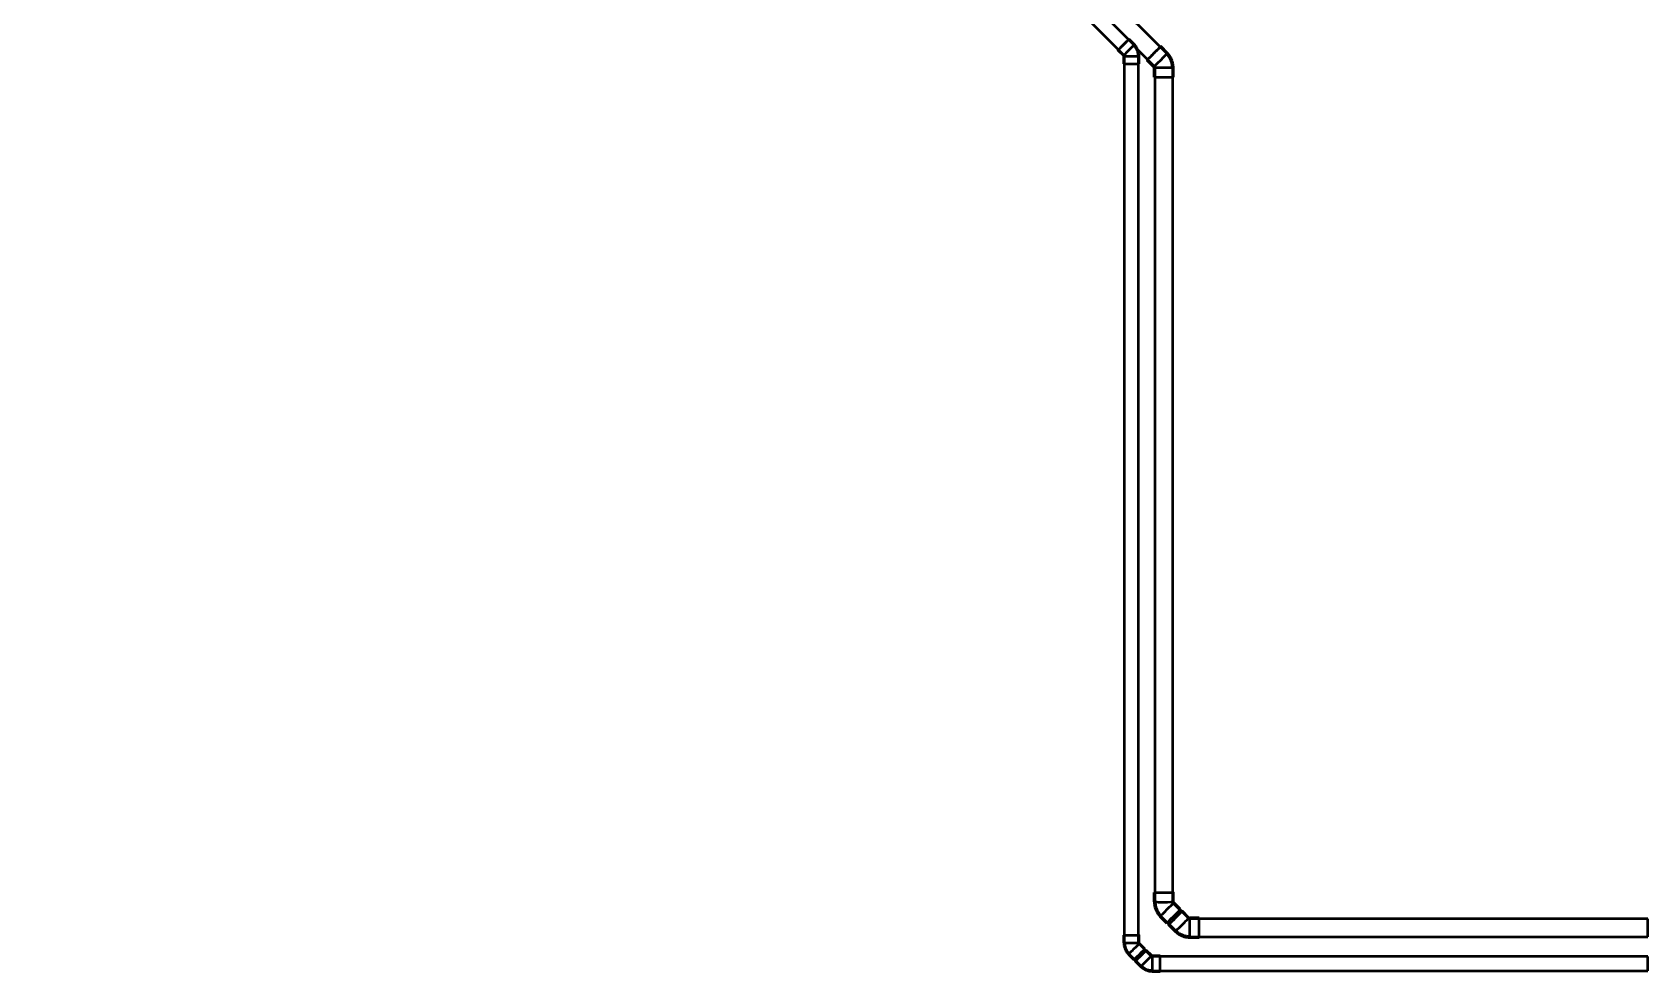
# Model space of a CAD drawing. Header units: millimetres. Extents: x -108050 to 96605, y 58136 to 140997.
# Drawn here: x 27600 to 45627, y 60009 to 70488 of the extents above; entities that cross this region are included whole.
import ezdxf

# ---------------------------------------------------------------- set-up
doc = ezdxf.new("R2010")
doc.units = ezdxf.units.MM
doc.layers.add('P-PIPE', color=3, linetype='Continuous', lineweight=50)

# ---------------------------------------------------------------- blocks, each defined once
blk = doc.blocks.new('DSC_uPVC_Elbow_TienPhong - Standard-2073748-HẦM')
at = {"layer": 'P-PIPE'}
for p, q in [((39900, 70352), (39839, 70413)), ((39715, 70289), (39776, 70228)), ((39778, 70222), (39778, 70136)), ((39954, 70136), (39954, 70222))]:
    blk.add_line(p, q, dxfattribs=at)
at = {"layer": 'P-PIPE', "flags": 128}
for points in [[(39929, 70288), (39926, 70295), (39923, 70301), (39920, 70307), (39917, 70313), (39913, 70319), (39909, 70324), (39905, 70330), (39900, 70335), (39896, 70340), (39892, 70344)], [(39938, 70292), (39935, 70299), (39932, 70305), (39928, 70311), (39925, 70318), (39921, 70324), (39917, 70330), (39912, 70336), (39908, 70341), (39903, 70347), (39899, 70351)], [(39777, 70230), (39778, 70229), (39778, 70229), (39778, 70229), (39778, 70228), (39779, 70228), (39779, 70228), (39779, 70227), (39779, 70227), (39779, 70227), (39780, 70226)], [(39780, 70226), (39780, 70226), (39780, 70225), (39780, 70225), (39780, 70225), (39780, 70224), (39780, 70224), (39780, 70223), (39780, 70223), (39780, 70223), (39780, 70222)], [(39942, 70222), (39942, 70229), (39942, 70236), (39941, 70243), (39940, 70250), (39939, 70256), (39937, 70263), (39936, 70270), (39933, 70276), (39931, 70283), (39929, 70288)], [(39952, 70222), (39952, 70230), (39951, 70237), (39951, 70244), (39950, 70251), (39948, 70258), (39947, 70265), (39945, 70273), (39943, 70279), (39940, 70286), (39938, 70292)]]:
    blk.add_lwpolyline(points, dxfattribs=at)
at = {"layer": 'P-PIPE'}
for centre, major_axis, start_param, end_param in [((39777, 70351), (62, 62), 2.738651, 4.708247), ((39777, 70351), (56.6, 56.6), 3.793991, 3.922849), ((39777, 70351), (56.6, 56.6), 4.055785, 4.184648), ((39777, 70351), (56.6, 56.6), 4.188544, 4.446448), ((39777, 70351), (56.6, 56.6), 4.450495, 4.708247), ((39777, 70351), (62, 62), 4.708247, 6.279043), ((39777, 70351), (56.6, 56.6), 4.712434, 4.970046), ((39777, 70351), (56.6, 56.6), 4.974384, 5.231846), ((39777, 70351), (56.6, 56.6), 5.364782, 5.493645), ((39777, 70351), (56.6, 56.6), 5.626587, 5.755445), ((39777, 70351), (56.6, 56.6), 5.888392, 6.017244), ((39777, 70351), (56.6, 56.6), 6.025291, 6.279043), ((39838, 70290), (62, 62), 4.708247, 6.279043), ((39838, 70290), (60.7, 60.7), 5.724645, 5.769599), ((39777, 70351), (56.6, 56.6), 3.141593, 3.39925), ((39777, 70351), (56.6, 56.6), 3.532198, 3.66105), ((39838, 70290), (62, 62), 3.137451, 4.708247), ((39866, 70222), (-87.7, 0), 0.004142, 1.574938), ((39866, 70222), (-87.7, 0), 6.114449, 6.283185), ((39866, 70136), (-87.7, 0), 0.004142, 1.574938), ((39866, 70222), (-85.8, 0), 0.004142, 0.373741), ((39838, 70290), (60.7, 60.7), 3.613471, 3.691849), ((39866, 70222), (87.7, 0), 4.716531, 6.386301), ((39866, 70136), (87.7, 0), 4.716531, 6.287327), ((39866, 70222), (85.8, 0), 5.917728, 6.283185)]:
    blk.add_ellipse(centre, major_axis=major_axis, ratio=0.01, start_param=start_param, end_param=end_param, dxfattribs=at)
blk = doc.blocks.new('DSC_uPVC_Elbow_TienPhong - Standard-V219-HẦM')
at = {"layer": 'P-PIPE'}
for p, q in [((40269, 70257), (40194, 70332)), ((40039, 70177), (40114, 70102)), ((40117, 70095), (40117, 69989)), ((40336, 69989), (40336, 70095))]:
    blk.add_line(p, q, dxfattribs=at)
at = {"layer": 'P-PIPE', "flags": 128}
for points in [[(40306, 70177), (40302, 70185), (40298, 70193), (40294, 70200), (40290, 70208), (40285, 70215), (40280, 70222), (40275, 70229), (40270, 70236), (40264, 70242), (40259, 70247)], [(40317, 70182), (40313, 70190), (40309, 70198), (40305, 70206), (40300, 70214), (40295, 70222), (40290, 70229), (40284, 70236), (40279, 70243), (40273, 70250), (40267, 70256)], [(40322, 70095), (40322, 70103), (40321, 70112), (40320, 70121), (40319, 70129), (40318, 70138), (40316, 70146), (40314, 70154), (40311, 70163), (40308, 70171), (40306, 70177)], [(40334, 70095), (40334, 70104), (40333, 70113), (40332, 70122), (40331, 70131), (40329, 70140), (40327, 70149), (40325, 70158), (40322, 70166), (40319, 70175), (40317, 70182)], [(40116, 70104), (40116, 70104), (40116, 70103), (40117, 70103), (40117, 70102), (40117, 70102), (40118, 70102), (40118, 70101), (40118, 70101), (40118, 70100), (40119, 70100)], [(40119, 70100), (40119, 70099), (40119, 70099), (40119, 70098), (40119, 70098), (40119, 70097), (40119, 70097), (40119, 70096), (40120, 70096), (40120, 70095), (40120, 70095)]]:
    blk.add_lwpolyline(points, dxfattribs=at)
at = {"layer": 'P-PIPE'}
for centre, major_axis, start_param, end_param in [((40117, 70255), (77.5, 77.5), 4.708247, 6.279043), ((40117, 70255), (70.7, 70.7), 5.626604, 5.755445), ((40117, 70255), (70.7, 70.7), 5.888403, 6.017244), ((40117, 70255), (70.7, 70.7), 6.150203, 6.279043), ((40117, 70255), (77.5, 77.5), 0, 0.389888), ((40117, 70255), (77.5, 77.5), 2.734388, 4.708247), ((40117, 70255), (70.7, 70.7), 3.141593, 3.39925), ((40117, 70255), (70.7, 70.7), 3.532209, 3.66105), ((40117, 70255), (70.7, 70.7), 3.794008, 3.922849), ((40117, 70255), (70.7, 70.7), 3.964911, 4.184648), ((40117, 70255), (70.7, 70.7), 4.317607, 4.446448), ((40117, 70255), (70.7, 70.7), 4.467332, 4.708247), ((40192, 70180), (77.5, 77.5), 3.137451, 4.708247), ((40117, 70255), (70.7, 70.7), 4.729254, 4.970046), ((40117, 70255), (70.7, 70.7), 5.103005, 5.231846), ((40117, 70255), (70.7, 70.7), 5.364805, 5.493645), ((40192, 70180), (77.5, 77.5), 4.708247, 6.279043), ((40227, 70095), (-110, 0), 0.004142, 1.574938), ((40227, 70095), (-110, 0), 6.114849, 6.283185), ((40227, 69989), (110, 0), 3.145735, 4.716531), ((40227, 70095), (107, 0), 3.145735, 3.641776), ((40227, 70095), (110, 0), 4.716531, 6.390579), ((40227, 69989), (-110, 0), 1.574938, 3.145735), ((40227, 70095), (107, 0), 5.791286, 6.283185)]:
    blk.add_ellipse(centre, major_axis=major_axis, ratio=0.01, start_param=start_param, end_param=end_param, dxfattribs=at)
blk = doc.blocks.new('DSC_uPVC_Elbow_TienPhong - Standard-2088255-HẦM')
at = {"layer": 'P-PIPE'}
for p, q in [((40508, 60611), (40433, 60686)), ((40622, 60608), (40516, 60608)), ((40278, 60531), (40353, 60456)), ((40516, 60389), (40622, 60389))]:
    blk.add_line(p, q, dxfattribs=at)
at = {"layer": 'P-PIPE', "flags": 128}
for points in [[(40516, 60606), (40515, 60606), (40515, 60606), (40514, 60606), (40513, 60606), (40513, 60606), (40512, 60606), (40512, 60606), (40511, 60607), (40511, 60607), (40510, 60607), (40510, 60607), (40510, 60607), (40509, 60608), (40509, 60608), (40508, 60608), (40508, 60608), (40507, 60609), (40507, 60609), (40507, 60609), (40506, 60610)], [(40355, 60458), (40361, 60452), (40368, 60446), (40375, 60440), (40382, 60435), (40390, 60429), (40398, 60424), (40405, 60420), (40414, 60416), (40422, 60412), (40430, 60408), (40439, 60405), (40447, 60402), (40456, 60399), (40465, 60397), (40474, 60395), (40483, 60394), (40492, 60393), (40501, 60392), (40510, 60392), (40516, 60392)], [(40364, 60466), (40369, 60461), (40376, 60455), (40383, 60449), (40389, 60444), (40397, 60439), (40404, 60435), (40411, 60430), (40419, 60426), (40427, 60423), (40435, 60419), (40443, 60416), (40451, 60413), (40459, 60411), (40465, 60409)], [(40465, 60409), (40467, 60409), (40476, 60407), (40484, 60406), (40493, 60405), (40501, 60404), (40510, 60404), (40516, 60404)]]:
    blk.add_lwpolyline(points, dxfattribs=at)
at = {"layer": 'P-PIPE'}
for centre, major_axis, ratio, start_param, end_param in [((40356, 60609), (77.5, 77.5), 0.010606, 2.73959, 4.708853), ((40356, 60609), (70.7, 70.7), 0.010606, 4.056113, 4.185255), ((40356, 60609), (70.7, 70.7), 0.010606, 4.305151, 4.447054), ((40356, 60609), (70.7, 70.7), 0.010606, 4.450508, 4.708853), ((40356, 60609), (77.5, 77.5), 0.010606, 4.708853, 6.27965), ((40356, 60609), (70.7, 70.7), 0.010606, 4.712428, 5.232452), ((40356, 60609), (70.7, 70.7), 0.010606, 5.36511, 5.494252), ((40356, 60609), (70.7, 70.7), 0.010606, 5.626909, 5.756051), ((40356, 60609), (70.7, 70.7), 0.010606, 5.888708, 6.01785), ((40356, 60609), (70.7, 70.7), 0.010606, 6.150508, 6.27965), ((40356, 60609), (77.5, 77.5), 0.010606, 0, 0.402122), ((40431, 60534), (77.5, 77.5), 0.010606, 4.708853, 6.27965), ((40516, 60499), (0, 110), 0.005, 0, 0.173794), ((40516, 60499), (0, 110), 0.005, 4.702389, 6.273186), ((40516, 60499), (0, 107), 0.005, 5.942492, 6.273186), ((40622, 60499), (0, 110), 0.005, 4.702389, 6.273186), ((40356, 60609), (70.7, 70.7), 0.010606, 3.141593, 3.399857), ((40356, 60609), (70.7, 70.7), 0.010606, 3.532514, 3.661656), ((40356, 60609), (70.7, 70.7), 0.010606, 3.794313, 3.926498), ((40431, 60534), (77.5, 77.5), 0.010606, 3.138057, 4.708853), ((40516, 60499), (0, 110), 0.005, 3.028341, 4.702389), ((40516, 60499), (0, 107), 0.005, 3.141593, 3.462287), ((40622, 60499), (0, 110), 0.005, 3.131593, 4.702389)]:
    blk.add_ellipse(centre, major_axis=major_axis, ratio=ratio, start_param=start_param, end_param=end_param, dxfattribs=at)
blk = doc.blocks.new('DSC_uPVC_Elbow_TienPhong - Standard-V232-HẦM')
at = {"layer": 'P-PIPE'}
for p, q in [((40117, 60893), (40117, 60787)), ((40336, 60787), (40336, 60893)), ((40414, 60705), (40339, 60780)), ((40184, 60625), (40259, 60550))]:
    blk.add_line(p, q, dxfattribs=at)
at = {"layer": 'P-PIPE', "flags": 128}
for points in [[(40120, 60787), (40120, 60778), (40120, 60769), (40121, 60760), (40122, 60751), (40124, 60742), (40126, 60733), (40128, 60725), (40131, 60716), (40134, 60707), (40138, 60699), (40141, 60691), (40144, 60686)], [(40132, 60787), (40132, 60779), (40132, 60770), (40133, 60762), (40134, 60753), (40136, 60745), (40138, 60736), (40140, 60728), (40143, 60720), (40145, 60712), (40149, 60704), (40152, 60696), (40154, 60691)], [(40335, 60782), (40335, 60782), (40335, 60783), (40335, 60783), (40335, 60784), (40334, 60784), (40334, 60785), (40334, 60785), (40334, 60786), (40334, 60786), (40334, 60787), (40334, 60787), (40334, 60787)], [(40338, 60778), (40337, 60779), (40337, 60779), (40337, 60779), (40336, 60780), (40336, 60780), (40336, 60781), (40336, 60781), (40335, 60782), (40335, 60782)], [(40144, 60686), (40148, 60678), (40152, 60670), (40157, 60662), (40162, 60655), (40168, 60647), (40174, 60640), (40180, 60634), (40186, 60627), (40186, 60627)], [(40154, 60691), (40158, 60684), (40163, 60676), (40167, 60669), (40172, 60662), (40177, 60655), (40183, 60648), (40188, 60642), (40194, 60635), (40195, 60635)]]:
    blk.add_lwpolyline(points, dxfattribs=at)
at = {"layer": 'P-PIPE'}
for centre, major_axis, ratio, start_param, end_param in [((40227, 60893), (110, 0), 0.01, 2.738487, 3.141593), ((40227, 60893), (110, 0), 0.01, 3.146592, 4.717389), ((40227, 60787), (110, 0), 0.01, 3.146592, 4.717389), ((40227, 60893), (100, 0), 0.01, 3.146592, 3.275006), ((40227, 60893), (100, 0), 0.01, 3.408392, 3.536806), ((40227, 60893), (100, 0), 0.01, 3.670191, 3.798605), ((40227, 60893), (100, 0), 0.01, 3.931991, 4.060405), ((40227, 60893), (100, 0), 0.01, 4.19379, 4.322204), ((40227, 60893), (100, 0), 0.01, 4.455589, 4.584003), ((40227, 60893), (110, 0), 0.01, 4.717389, 6.686099), ((40227, 60893), (100, 0), 0.01, 4.717389, 4.845803), ((40227, 60787), (110, 0), 0.01, 4.717389, 6.288185), ((40227, 60893), (100, 0), 0.01, 4.979188, 5.107602), ((40262, 60702), (77.5, 77.5), 0.010606, 4.708853, 6.27965), ((40227, 60893), (100, 0), 0.01, 5.240987, 5.369402), ((40227, 60893), (100, 0), 0.01, 5.502787, 5.631201), ((40227, 60893), (100, 0), 0.01, 5.764586, 5.893), ((40262, 60702), (75.8, 75.8), 0.010606, 5.618262, 6.27965), ((40227, 60893), (100, 0), 0.01, 6.026386, 6.283185), ((40262, 60702), (77.5, 77.5), 0.010606, 0, 0.167787), ((40262, 60702), (77.5, 77.5), 0.010606, 2.972936, 4.708853), ((40262, 60702), (75.8, 75.8), 0.010606, 3.24833, 3.799445), ((40337, 60628), (77.5, 77.5), 0.010606, 3.138057, 4.708853), ((40337, 60628), (77.5, 77.5), 0.010606, 4.708853, 6.27965)]:
    blk.add_ellipse(centre, major_axis=major_axis, ratio=ratio, start_param=start_param, end_param=end_param, dxfattribs=at)
blk = doc.blocks.new('DSC_uPVC_Elbow_TienPhong - Standard-2088267-HẦM')
at = {"layer": 'P-PIPE'}
for p, q in [((40093, 60189), (40032, 60250)), ((39908, 60126), (39969, 60065)), ((40185, 60186), (40099, 60186)), ((40099, 60011), (40185, 60011))]:
    blk.add_line(p, q, dxfattribs=at)
at = {"layer": 'P-PIPE', "flags": 128}
for points in [[(39970, 60066), (39975, 60061), (39981, 60056), (39986, 60052), (39992, 60047), (39998, 60043), (40004, 60039), (40011, 60036), (40017, 60032), (40024, 60029), (40030, 60026), (40037, 60024), (40044, 60021), (40051, 60019), (40058, 60018), (40065, 60016), (40072, 60015), (40080, 60014), (40087, 60013), (40094, 60013), (40099, 60013)], [(39977, 60073), (39982, 60068), (39987, 60064), (39992, 60059), (39998, 60055), (40004, 60051), (40009, 60048), (40015, 60044), (40021, 60041), (40028, 60038), (40034, 60035), (40040, 60033), (40047, 60031), (40054, 60029), (40060, 60027), (40067, 60026), (40074, 60024), (40081, 60024), (40088, 60023), (40094, 60023), (40099, 60023)], [(40099, 60184), (40098, 60184), (40098, 60185), (40098, 60185), (40097, 60185), (40097, 60185), (40096, 60185), (40096, 60185), (40096, 60185), (40095, 60185), (40095, 60185), (40094, 60185), (40094, 60186), (40094, 60186), (40093, 60186), (40093, 60186), (40093, 60187), (40092, 60187), (40092, 60187), (40092, 60187), (40091, 60188)]]:
    blk.add_lwpolyline(points, dxfattribs=at)
at = {"layer": 'P-PIPE'}
for centre, major_axis, ratio, start_param, end_param in [((39970, 60188), (62, 62), 0.010466, 4.708993, 6.279789), ((39970, 60188), (56.6, 56.6), 0.010466, 4.97435, 5.232592), ((39970, 60188), (56.6, 56.6), 0.010466, 5.236303, 5.494391), ((39970, 60188), (56.6, 56.6), 0.010466, 5.626979, 5.756191), ((39970, 60188), (56.6, 56.6), 0.010466, 5.888779, 6.01799), ((39970, 60188), (56.6, 56.6), 0.010466, 6.024615, 6.279789), ((39970, 60188), (62, 62), 0.010466, 0, 0.402668), ((39970, 60188), (62, 62), 0.010466, 2.739048, 4.708993), ((39970, 60188), (56.6, 56.6), 0.010466, 3.141593, 3.399996), ((39970, 60188), (56.6, 56.6), 0.010466, 3.532584, 3.661796), ((39970, 60188), (56.6, 56.6), 0.010466, 3.794384, 3.923595), ((39970, 60188), (56.6, 56.6), 0.010466, 3.94965, 4.185394), ((39970, 60188), (56.6, 56.6), 0.010466, 4.188588, 4.447194), ((39970, 60188), (56.6, 56.6), 0.010466, 4.450512, 4.708993), ((40031, 60127), (62, 62), 0.010466, 3.138197, 4.708993), ((39970, 60188), (56.6, 56.6), 0.010466, 4.712427, 4.970793), ((40031, 60127), (62, 62), 0.010466, 4.708993, 6.279789), ((40031, 60127), (60.7, 60.7), 0.010466, 5.725391, 5.802808), ((40099, 60099), (0, 87.7), 0.005, 0, 0.174059), ((40099, 60099), (0, 87.7), 0.005, 4.702587, 6.273383), ((40099, 60099), (0, 85.8), 0.005, 6.088584, 6.273383), ((40099, 60099), (0, 87.7), 0.005, 3.032817, 4.702587), ((40185, 60099), (0, 87.7), 0.005, 4.702587, 6.273383), ((40185, 60099), (0, 87.7), 0.005, 3.131791, 4.702587), ((40099, 60099), (0, 85.8), 0.005, 3.141593, 3.31659)]:
    blk.add_ellipse(centre, major_axis=major_axis, ratio=ratio, start_param=start_param, end_param=end_param, dxfattribs=at)
blk = doc.blocks.new('DSC_uPVC_Elbow_TienPhong - Standard-V233-HẦM')
at = {"layer": 'P-PIPE'}
for p, q in [((39778, 60417), (39778, 60331)), ((39954, 60331), (39954, 60417)), ((40017, 60265), (39956, 60325)), ((39832, 60201), (39893, 60141))]:
    blk.add_line(p, q, dxfattribs=at)
at = {"layer": 'P-PIPE', "flags": 128}
for points in [[(39780, 60331), (39780, 60324), (39781, 60317), (39782, 60310), (39783, 60302), (39784, 60295), (39786, 60288), (39787, 60281), (39790, 60274), (39792, 60267), (39795, 60261), (39798, 60254), (39800, 60249)], [(39790, 60331), (39790, 60325), (39790, 60318), (39791, 60311), (39792, 60304), (39793, 60297), (39795, 60290), (39797, 60284), (39799, 60277), (39801, 60271), (39804, 60264), (39806, 60258), (39809, 60253)], [(39800, 60249), (39804, 60242), (39807, 60236), (39811, 60230), (39815, 60224), (39820, 60218), (39824, 60213), (39829, 60207), (39834, 60203)], [(39809, 60253), (39812, 60247), (39815, 60241), (39819, 60235), (39823, 60230), (39827, 60224), (39832, 60219), (39836, 60214), (39840, 60210)], [(39953, 60327), (39953, 60327), (39953, 60327), (39952, 60328), (39952, 60328), (39952, 60329), (39952, 60329), (39952, 60329), (39952, 60330), (39952, 60330), (39952, 60331), (39952, 60331), (39952, 60331)], [(39955, 60324), (39955, 60324), (39954, 60325), (39954, 60325), (39954, 60325), (39954, 60326), (39953, 60326), (39953, 60326), (39953, 60327)]]:
    blk.add_lwpolyline(points, dxfattribs=at)
at = {"layer": 'P-PIPE'}
for centre, major_axis, ratio, start_param, end_param in [((39866, 60417), (87.7, 0), 0.009802, 2.738158, 3.141593), ((39866, 60417), (87.7, 0), 0.009802, 3.146592, 4.717389), ((39866, 60417), (80, 0), 0.009802, 3.146592, 3.275006), ((39866, 60417), (80, 0), 0.009802, 3.408392, 3.536806), ((39866, 60417), (80, 0), 0.009802, 3.670191, 3.798605), ((39866, 60417), (80, 0), 0.009802, 3.931991, 4.060405), ((39866, 60417), (80, 0), 0.009802, 4.19379, 4.398127), ((39866, 60417), (80, 0), 0.009802, 4.455589, 4.584003), ((39866, 60417), (80, 0), 0.009802, 4.717389, 4.845803), ((39866, 60417), (87.7, 0), 0.009802, 4.717389, 6.68642), ((39866, 60417), (80, 0), 0.009802, 4.979188, 5.107602), ((39866, 60417), (80, 0), 0.009802, 5.240987, 5.369402), ((39866, 60417), (80, 0), 0.009802, 5.502787, 5.631201), ((39866, 60417), (80, 0), 0.009802, 5.764586, 5.893), ((39866, 60417), (80, 0), 0.009802, 6.026386, 6.283185), ((39866, 60331), (87.7, 0), 0.009802, 3.146592, 4.717389), ((39894, 60263), (62, 62), 0.010466, 2.972097, 4.708993), ((39894, 60263), (60.7, 60.7), 0.010466, 3.322996, 3.692596), ((39866, 60331), (87.7, 0), 0.009802, 4.717389, 6.288185), ((39894, 60263), (62, 62), 0.010466, 4.708993, 6.279789), ((39866, 60331), (85.8, 0), 0.009802, 5.733786, 5.813519), ((39894, 60263), (60.7, 60.7), 0.010466, 5.91019, 6.279789), ((39894, 60263), (62, 62), 0.010466, 0, 0.168132), ((39955, 60203), (62, 62), 0.010466, 4.708993, 6.279789), ((39955, 60203), (62, 62), 0.010466, 3.138197, 4.708993)]:
    blk.add_ellipse(centre, major_axis=major_axis, ratio=ratio, start_param=start_param, end_param=end_param, dxfattribs=at)

msp = doc.modelspace()

# ---------------------------------------------------------------- linework, layer by layer
at = {"layer": 'P-PIPE'}
for p, q in [((27600, 82415), (39781, 70234)), ((39894, 70347), (27713, 82528)), ((40262, 70250), (39096, 71416)), ((39786, 70222), (39786, 60331)), ((39935, 70295), (40121, 70109)), ((39946, 60331), (39946, 70222)), ((40127, 70095), (40127, 60787)), ((40327, 60787), (40327, 70095)), ((40501, 60605), (40333, 60773)), ((40191, 60632), (40360, 60463)), ((45627, 60599), (40516, 60599)), ((40516, 60399), (45627, 60399)), ((40087, 60183), (39951, 60320)), ((39838, 60207), (39974, 60070)), ((45627, 60179), (40099, 60179)), ((40099, 60019), (45627, 60019))]:
    msp.add_line(p, q, dxfattribs=at)
for centre, major_axis, start_param, end_param in [((45627, 60499), (0, 100), 4.712389, 6.283185), ((45627, 60499), (0, 100), 3.141593, 4.712389), ((45627, 60099), (0, 80), 4.712389, 6.283185), ((45627, 60099), (0, 80), 3.141593, 4.712389)]:
    msp.add_ellipse(centre, major_axis=major_axis, ratio=0.005, start_param=start_param, end_param=end_param, dxfattribs=at)

# ---------------------------------------------------------------- block references
for name in ['DSC_uPVC_Elbow_TienPhong - Standard-2073748-HẦM', 'DSC_uPVC_Elbow_TienPhong - Standard-V219-HẦM', 'DSC_uPVC_Elbow_TienPhong - Standard-V232-HẦM', 'DSC_uPVC_Elbow_TienPhong - Standard-2088255-HẦM', 'DSC_uPVC_Elbow_TienPhong - Standard-V233-HẦM', 'DSC_uPVC_Elbow_TienPhong - Standard-2088267-HẦM']:
    msp.add_blockref(name, (0, 0), dxfattribs=at)

doc.saveas('drawing.dxf')
